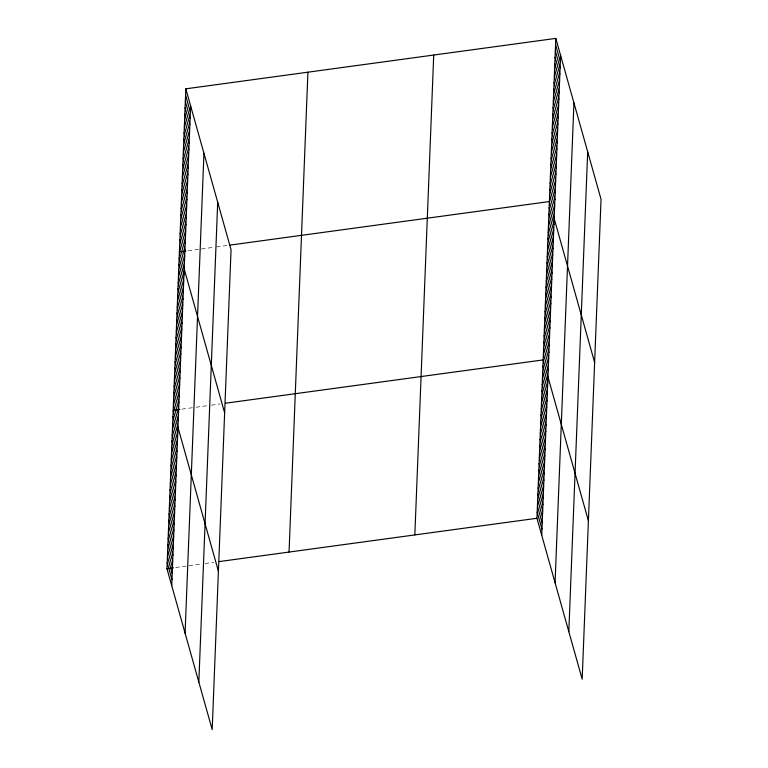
<?xml version="1.0" encoding="UTF-8"?>
<svg xmlns="http://www.w3.org/2000/svg" width="768" height="768" viewBox="0 0 768 768"><rect width="100%" height="100%" fill="white"/><g stroke="black" fill="none" stroke-linecap="round" stroke-linejoin="round"><path stroke-width="0.58" stroke-dasharray="3.84 2.88" d="M188.131 250.79L214.301 247.229M216.48 246.931L228.47 245.299M181.91 409.152L194.986 407.366M196.08 407.222L208.07 405.59M211.344 405.139L220.061 403.949M175.68 567.514L201.84 563.942M205.114 563.501L213.83 562.31"/><path stroke-width="1.15" d="M185.827 88.829L231.053 249.725L212.189 729.6L166.954 568.694L185.827 88.829L555.811 38.4L601.046 199.306L582.173 679.171L536.947 518.275L555.811 38.4M171.734 585.686L190.608 105.821M185.078 633.178L203.952 153.312M198.835 682.109L217.709 202.243M289.056 552.058L307.92 72.182M414.845 534.912L433.718 55.037M541.718 535.267L560.592 55.392M555.072 582.749L573.936 102.883M568.819 631.68L587.693 151.814M185.952 251.088L179.414 251.981L224.64 412.886M229.555 245.146L549.398 201.552L594.624 362.458M179.722 409.45L173.184 410.342L218.41 571.238M225.514 403.21L543.168 359.914L588.403 520.819M166.954 568.694L173.501 567.811M219.283 561.571L536.947 518.275M555.571 44.678L560.342 61.67M555.322 50.947L560.093 67.939M555.072 57.226L559.853 74.218M554.832 63.504L559.603 80.496M554.582 69.773L559.354 86.765M554.333 76.051L559.114 93.043M554.083 82.33L558.864 99.322M553.843 88.598L558.614 105.59M553.594 94.877L558.374 111.869M553.344 101.155L558.125 118.147M553.104 107.424L557.875 124.416M552.854 113.702L557.626 130.694M552.605 119.981L557.386 136.973M552.365 126.25L557.136 143.242M552.115 132.528L556.886 149.52M551.866 138.806L556.646 155.798M551.616 145.075L556.397 162.067M551.376 151.354L556.147 168.346M551.126 157.632L555.907 174.624M550.877 163.901L555.658 180.893M550.637 170.179L555.408 187.171M550.387 176.458L555.158 193.45M550.138 182.726L554.918 199.718M549.888 189.005L554.669 205.997M549.648 195.283L554.419 212.275M549.158 207.648L553.939 224.64M548.918 213.734L553.699 230.726M548.678 219.83L553.459 236.822M548.438 225.917L553.219 242.909M548.198 232.013L552.979 249.005M547.958 238.099L552.739 255.091M547.718 244.195L552.499 261.187M547.488 250.282L552.259 267.274M547.248 256.368L552.019 273.36M547.008 262.464L551.779 279.456M546.768 268.55L551.539 285.542M546.528 274.646L551.299 291.638M546.288 280.733L551.059 297.725M546.048 286.829L550.819 303.821M545.808 292.915L550.579 309.907M545.568 299.011L550.339 316.003M545.328 305.098L550.099 322.09M545.088 311.184L549.869 328.176M544.848 317.28L549.629 334.272M544.608 323.366L549.389 340.358M544.368 329.462L549.149 346.454M544.128 335.549L548.909 352.541M543.888 341.645L548.669 358.637M543.648 347.731L548.429 364.723M543.408 353.827L548.189 370.819M542.938 366L547.709 382.992M542.698 372.096L547.469 389.088M542.458 378.182L547.229 395.174M542.218 384.278L546.989 401.27M541.978 390.365L546.749 407.357M541.738 396.461L546.509 413.453M541.498 402.547L546.269 419.539M541.258 408.643L546.029 425.635M541.018 414.73L545.789 431.722M540.778 420.816L545.549 437.808M540.538 426.912L545.318 443.904M540.298 432.998L545.078 449.99M540.058 439.094L544.838 456.086M539.818 445.181L544.598 462.173M539.578 451.277L544.358 468.269M539.338 457.363L544.118 474.355M539.098 463.459L543.878 480.451M538.858 469.546L543.638 486.538M538.618 475.632L543.398 492.624M538.387 481.728L543.158 498.72M538.147 487.814L542.918 504.806M537.907 493.91L542.678 510.902M537.667 499.997L542.438 516.989M537.427 506.093L542.198 523.085M537.187 512.179L541.958 529.171M185.578 95.107L190.358 112.09M185.338 101.376L190.109 118.368M185.088 107.654L189.859 124.646M184.838 113.933L189.619 130.925M184.589 120.202L189.37 137.194M184.349 126.48L189.12 143.472M184.099 132.758L188.88 149.75M183.85 139.027L188.63 156.019M183.61 145.306L188.381 162.298M183.36 151.584L188.131 168.576M183.11 157.853L187.891 174.845M182.87 164.131L187.642 181.123M182.621 170.41L187.392 187.402M182.371 176.678L187.152 193.67M182.122 182.957L186.902 199.949M181.882 189.235L186.653 206.227M181.632 195.504L186.413 212.496M181.382 201.782L186.163 218.774M181.142 208.061L185.914 225.053M180.893 214.33L185.664 231.322M180.643 220.608L185.424 237.6M180.403 226.886L185.174 243.878M180.154 233.155L184.925 250.147M179.904 239.434L184.685 256.426M179.654 245.712L184.435 262.704M179.174 258.077L183.946 275.069M178.934 264.163L183.706 281.155M178.694 270.259L183.466 287.251M178.454 276.346L183.226 293.338M178.214 282.442L182.986 299.424M177.974 288.528L182.755 305.52M177.734 294.614L182.515 311.606M177.494 300.71L182.275 317.702M177.254 306.797L182.035 323.789M177.014 312.893L181.795 329.885M176.774 318.979L181.555 335.971M176.534 325.075L181.315 342.067M176.294 331.162L181.075 348.154M176.054 337.258L180.835 354.24M175.814 343.344L180.595 360.336M175.584 349.43L180.355 366.422M175.344 355.526L180.115 372.518M175.104 361.613L179.875 378.605M174.864 367.709L179.635 384.701M174.624 373.795L179.395 390.787M174.384 379.891L179.155 396.883M174.144 385.978L178.915 402.97M173.904 392.074L178.675 409.056M173.664 398.16L178.435 415.152M173.424 404.246L178.205 421.238M172.944 416.429L177.725 433.421M172.704 422.525L177.485 439.517M172.464 428.611L177.245 445.603M172.224 434.707L177.005 451.699M171.984 440.794L176.765 457.786M171.744 446.89L176.525 463.872M171.504 452.976L176.285 469.968M171.264 459.062L176.045 476.054M171.034 465.158L175.805 482.15M170.794 471.245L175.565 488.237M170.554 477.341L175.325 494.333M170.314 483.427L175.085 500.419M170.074 489.523L174.845 506.515M169.834 495.61L174.605 512.602M169.594 501.706L174.365 518.698M169.354 507.792L174.125 524.784M169.114 513.878L173.885 530.87M168.874 519.974L173.654 536.966M168.634 526.061L173.414 543.053M168.394 532.157L173.174 549.149M168.154 538.243L172.934 555.235M167.914 544.339L172.694 561.331M167.674 550.426L172.454 567.418M167.434 556.522L172.214 573.514M167.194 562.608L171.974 579.6"/></g></svg>
